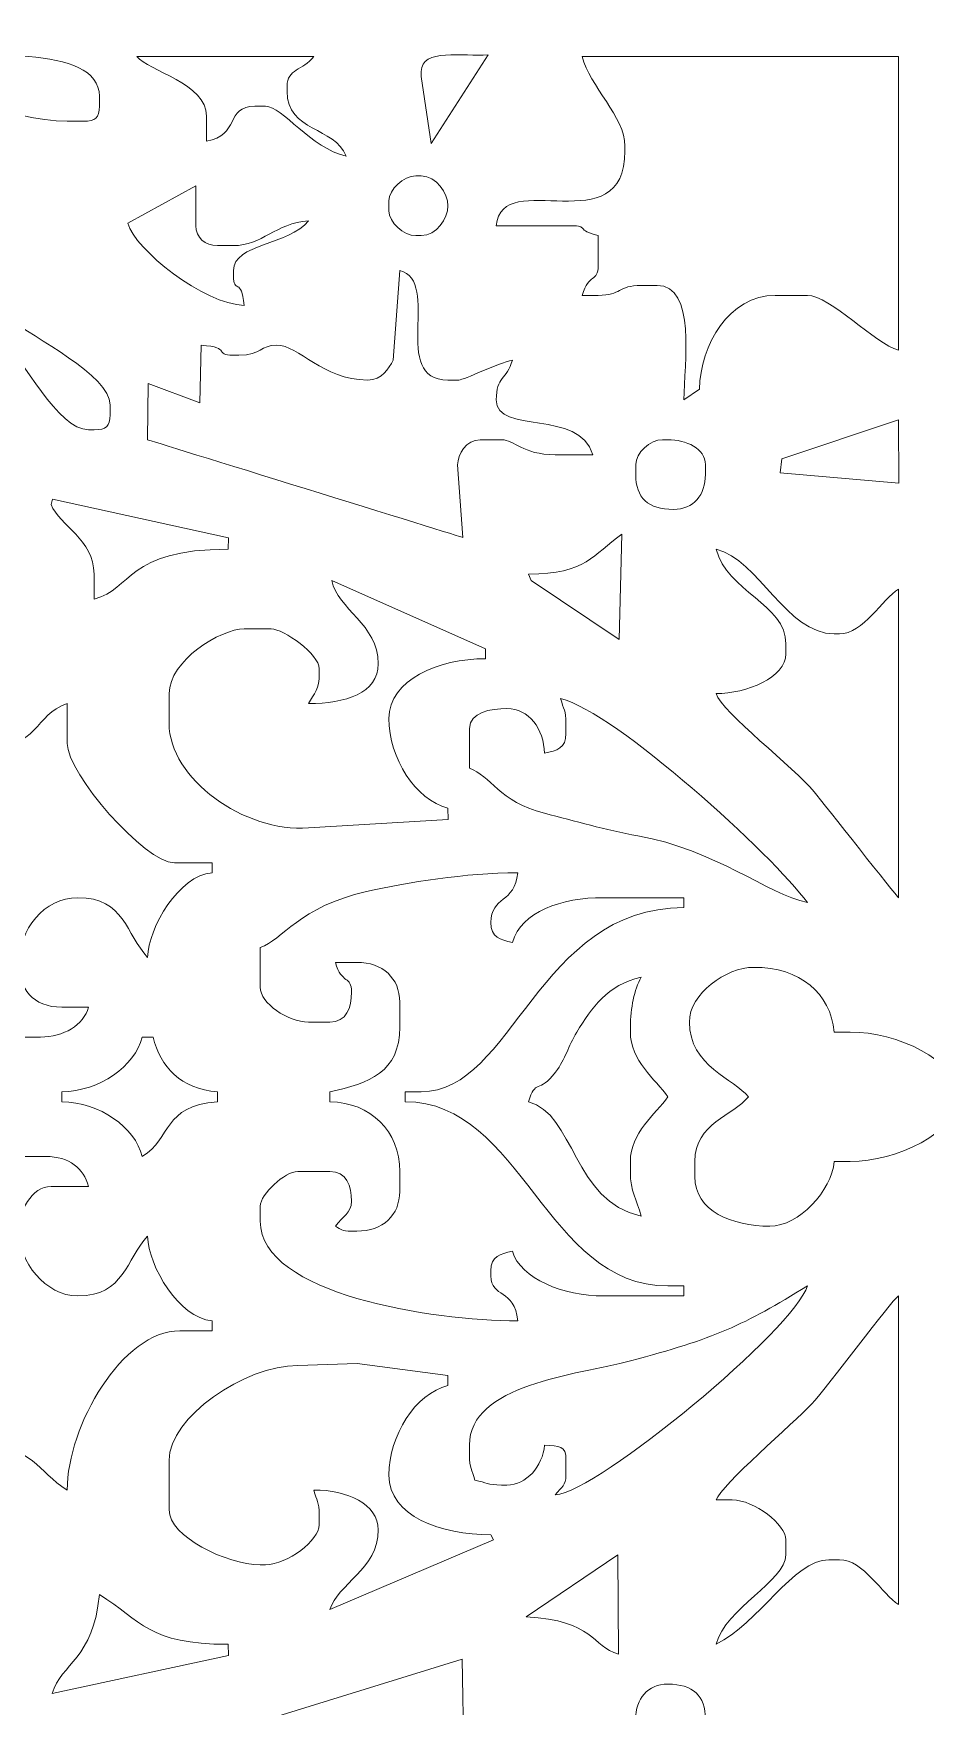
# Model space of a CAD drawing. Header units: millimetres. Extents: x -350 to -130, y -110 to 238.
# Drawn here: x -205.3 to -168.3, y 132.7 to 202.2 of the extents above; entities that cross this region are included whole.
import ezdxf

# ---------------------------------------------------------------- set-up
doc = ezdxf.new("R2010")
doc.units = ezdxf.units.MM
doc.header["$MEASUREMENT"] = 0
doc.layers.add('layer 1', color=7, linetype='Continuous')

msp = doc.modelspace()

# ---------------------------------------------------------------- linework, layer by layer
at = {"layer": 'layer 1', "color": 250, "lineweight": 9}
msp.add_open_spline([(-341.75, 237.5), (-341.75, 237.5), (-138.25, 237.5), (-138.25, 237.5), (-138.25, 237.5), (-133.7125, 237.5), (-130, 233.9225), (-130, 229.55), (-130, 229.55), (-130, 229.55), (-130, 86.45), (-130, 86.45), (-130, 86.45), (-130, 82.0775), (-133.7125, 78.5), (-138.25, 78.5), (-138.25, 78.5), (-138.25, 78.5), (-341.75, 78.5), (-341.75, 78.5), (-341.75, 78.5), (-346.2875, 78.5), (-350, 82.0775), (-350, 86.45), (-350, 86.45), (-350, 86.45), (-350, 229.55), (-350, 229.55), (-350, 229.55), (-350, 233.9225), (-346.2875, 237.5), (-341.75, 237.5)], degree=3, knots=[0, 0, 0, 0, 0.1111111, 0.1111111, 0.1111111, 0.1111111, 0.2222222, 0.2222222, 0.2222222, 0.2222222, 0.3333333, 0.3333333, 0.3333333, 0.3333333, 0.4444444, 0.4444444, 0.4444444, 0.4444445, 0.5555556, 0.5555556, 0.5555556, 0.5555556, 0.6666667, 0.6666667, 0.6666667, 0.6666667, 0.7777778, 0.7777778, 0.7777778, 0.7777778, 1, 1, 1, 1], dxfattribs=at)
at = {"layer": 'layer 1', "lineweight": 9}
for points, knots in [([(-202.565, 199.5454), (-202.565, 201.7495), (-207.7862, 201.1991), (-210.3572, 201.1991), (-210.3572, 201.1991), (-213.4741, 201.1991), (-216.5909, 201.1991), (-219.7077, 201.1991), (-219.7077, 201.1991), (-218.5966, 200.3023), (-213.5935, 200.294), (-211.4692, 200.1666), (-211.4692, 200.1666), (-208.9501, 200.0156), (-206.3567, 198.5119), (-203.9008, 198.5119), (-203.9008, 198.5119), (-203.9008, 198.5119), (-203.2329, 198.5119), (-203.2329, 198.5119), (-203.2329, 198.5119), (-202.7199, 198.5119), (-202.565, 198.6558), (-202.565, 199.1321), (-202.565, 199.1321), (-202.565, 199.1321), (-202.565, 199.5454), (-202.565, 199.5454)], [0, 0, 0, 0, 0.125, 0.125, 0.125, 0.125, 0.25, 0.25, 0.25, 0.25, 0.375, 0.375, 0.375, 0.375, 0.5, 0.5, 0.5, 0.5, 0.625, 0.625, 0.625, 0.625, 0.75, 0.75, 0.75, 0.75, 1, 1, 1, 1]), ([(-186.4315, 201.2648), (-187.4313, 201.1991), (-189.207, 201.5387), (-189.207, 200.579), (-189.207, 200.579), (-189.207, 200.579), (-189.207, 200.3722), (-189.207, 200.3722), (-189.207, 200.3722), (-189.207, 200.3722), (-188.7957, 197.5808), (-188.7957, 197.5808), (-188.7957, 197.5808), (-188.7957, 197.5808), (-186.4315, 201.2648), (-186.4315, 201.2648)], [0, 0, 0, 0, 0.2, 0.2, 0.2, 0.2, 0.4, 0.4, 0.4, 0.4, 0.6, 0.6, 0.6, 0.6, 1, 1, 1, 1]), ([(-198.1123, 197.6851), (-196.7476, 197.9016), (-197.3354, 199.1321), (-196.1086, 199.1321), (-196.1086, 199.1321), (-196.1086, 199.1321), (-195.6634, 199.1321), (-195.6634, 199.1321), (-195.6634, 199.1321), (-194.9803, 199.1321), (-193.7821, 197.3804), (-192.3239, 197.065), (-192.3239, 197.065), (-192.7997, 198.2856), (-194.7728, 198.0604), (-194.7728, 199.7522), (-194.7728, 199.7522), (-194.7728, 199.7522), (-194.7728, 199.9589), (-194.7728, 199.9589), (-194.7728, 199.9589), (-194.7728, 200.6868), (-194.1301, 200.603), (-193.6597, 201.1991), (-193.6597, 201.1991), (-193.6597, 201.1991), (-201.0066, 201.1991), (-201.0066, 201.1991), (-201.0066, 201.1991), (-200.5328, 200.5987), (-198.1123, 200.0844), (-198.1123, 198.7186), (-198.1123, 198.7186), (-198.1123, 198.7186), (-198.1123, 197.6851), (-198.1123, 197.6851)], [0, 0, 0, 0, 0.1, 0.1, 0.1, 0.1, 0.2, 0.2, 0.2, 0.2, 0.3, 0.3, 0.3, 0.3, 0.4, 0.4, 0.4, 0.4, 0.5, 0.5, 0.5, 0.5, 0.6, 0.6, 0.6, 0.6, 0.7, 0.7, 0.7, 0.7, 0.8, 0.8, 0.8, 0.8, 1, 1, 1, 1]), ([(-181.8601, 191.2773), (-180.8875, 191.2773), (-181.0516, 191.6907), (-180.079, 191.6907), (-180.079, 191.6907), (-180.079, 191.6907), (-179.4111, 191.6907), (-179.4111, 191.6907), (-179.4111, 191.6907), (-177.7761, 191.6907), (-178.298, 188.4665), (-178.298, 186.9365), (-178.298, 186.9365), (-178.298, 186.9365), (-177.6569, 187.3799), (-177.6569, 187.3799), (-177.6569, 187.3799), (-177.6301, 189.2258), (-176.4129, 191.2773), (-174.5132, 191.2773), (-174.5132, 191.2773), (-174.5132, 191.2773), (-173.1774, 191.2773), (-173.1774, 191.2773), (-173.1774, 191.2773), (-172.2348, 191.2773), (-170.3406, 189.2385), (-169.3926, 189.0036), (-169.3926, 189.0036), (-169.3926, 189.0036), (-169.3926, 201.1991), (-169.3926, 201.1991), (-169.3926, 201.1991), (-169.3926, 201.1991), (-182.528, 201.1991), (-182.528, 201.1991), (-182.528, 201.1991), (-182.2177, 199.9626), (-180.7469, 198.6747), (-180.7469, 197.4784), (-180.7469, 197.4784), (-180.7469, 197.4784), (-180.7469, 197.2717), (-180.7469, 197.2717), (-180.7469, 197.2717), (-180.7469, 193.385), (-185.8677, 196.6532), (-186.0901, 194.1712), (-186.0901, 194.1712), (-186.0901, 194.1712), (-182.9733, 194.1712), (-182.9733, 194.1712), (-182.9733, 194.1712), (-182.2496, 194.1712), (-182.8052, 193.992), (-181.8601, 193.7577), (-181.8601, 193.7577), (-181.8601, 193.7577), (-181.8601, 192.5175), (-181.8601, 192.5175), (-181.8601, 192.5175), (-181.8601, 191.7992), (-182.2548, 192.2271), (-182.528, 191.2773), (-182.528, 191.2773), (-182.528, 191.2773), (-181.8601, 191.2773), (-181.8601, 191.2773)], [0, 0, 0, 0, 0.0555556, 0.0555556, 0.0555556, 0.0555556, 0.1111111, 0.1111111, 0.1111111, 0.1111111, 0.1666667, 0.1666667, 0.1666667, 0.1666667, 0.2222222, 0.2222222, 0.2222222, 0.2222222, 0.2777778, 0.2777778, 0.2777778, 0.2777778, 0.3333333, 0.3333333, 0.3333333, 0.3333333, 0.3888889, 0.3888889, 0.3888889, 0.3888889, 0.4444444, 0.4444444, 0.4444444, 0.4444445, 0.5, 0.5, 0.5, 0.5, 0.5555556, 0.5555556, 0.5555556, 0.5555556, 0.6111111, 0.6111111, 0.6111111, 0.6111111, 0.6666667, 0.6666667, 0.6666667, 0.6666667, 0.7222222, 0.7222222, 0.7222222, 0.7222222, 0.7777778, 0.7777778, 0.7777778, 0.7777778, 0.8333333, 0.8333333, 0.8333333, 0.8333333, 0.8888889, 0.8888889, 0.8888889, 0.8888889, 1, 1, 1, 1]), ([(-202.1197, 186.7298), (-202.1197, 187.953), (-205.3183, 189.5413), (-206.2927, 190.2967), (-206.2927, 190.2967), (-208.3644, 191.9027), (-206.7863, 192.8975), (-209.3738, 194.6707), (-209.3738, 194.6707), (-211.3352, 196.0149), (-217.153, 199.07), (-220.153, 199.1321), (-220.153, 199.1321), (-219.7363, 198.604), (-216.0977, 197.0362), (-215.077, 196.4036), (-215.077, 196.4036), (-213.5612, 195.4639), (-211.9651, 194.4107), (-210.6371, 193.2911), (-210.6371, 193.2911), (-208.9151, 191.8392), (-208.1733, 191.2335), (-206.6266, 189.5733), (-206.6266, 189.5733), (-205.7469, 188.629), (-204.29, 185.6963), (-203.0103, 185.6963), (-203.0103, 185.6963), (-203.0103, 185.6963), (-202.7876, 185.6963), (-202.7876, 185.6963), (-202.7876, 185.6963), (-202.2747, 185.6963), (-202.1197, 185.8401), (-202.1197, 186.3164), (-202.1197, 186.3164), (-202.1197, 186.3164), (-202.1197, 186.7298), (-202.1197, 186.7298)], [0, 0, 0, 0, 0.0909091, 0.0909091, 0.0909091, 0.0909091, 0.1818182, 0.1818182, 0.1818182, 0.1818182, 0.2727273, 0.2727273, 0.2727273, 0.2727273, 0.3636364, 0.3636364, 0.3636364, 0.3636364, 0.4545455, 0.4545455, 0.4545455, 0.4545455, 0.5454545, 0.5454545, 0.5454545, 0.5454546, 0.6363636, 0.6363636, 0.6363636, 0.6363636, 0.7272727, 0.7272727, 0.7272727, 0.7272727, 0.8181818, 0.8181818, 0.8181818, 0.8181818, 1, 1, 1, 1]), ([(-189.207, 196.2382), (-189.207, 196.2382), (-189.4296, 196.2382), (-189.4296, 196.2382), (-189.4296, 196.2382), (-189.9488, 196.2382), (-190.5428, 195.6867), (-190.5428, 195.2047), (-190.5428, 195.2047), (-190.5428, 195.2047), (-190.5428, 194.7912), (-190.5428, 194.7912), (-190.5428, 194.7912), (-190.5428, 194.3093), (-189.9488, 193.7577), (-189.4296, 193.7577), (-189.4296, 193.7577), (-189.4296, 193.7577), (-189.207, 193.7577), (-189.207, 193.7577), (-189.207, 193.7577), (-188.5752, 193.7577), (-188.0938, 194.4712), (-188.0938, 194.998), (-188.0938, 194.998), (-188.0938, 195.5247), (-188.5752, 196.2382), (-189.207, 196.2382)], [0, 0, 0, 0, 0.125, 0.125, 0.125, 0.125, 0.25, 0.25, 0.25, 0.25, 0.375, 0.375, 0.375, 0.375, 0.5, 0.5, 0.5, 0.5, 0.625, 0.625, 0.625, 0.625, 0.75, 0.75, 0.75, 0.75, 1, 1, 1, 1]), ([(-197.6671, 193.3443), (-198.1882, 193.3443), (-198.5576, 193.6873), (-198.5576, 194.1712), (-198.5576, 194.1712), (-198.5576, 194.1712), (-198.5576, 195.8248), (-198.5576, 195.8248), (-198.5576, 195.8248), (-198.5576, 195.8248), (-201.3853, 194.2715), (-201.3853, 194.2715), (-201.3853, 194.2715), (-201.1113, 193.1938), (-198.2101, 190.8981), (-196.5539, 190.8639), (-196.5539, 190.8639), (-196.663, 192.0813), (-196.9992, 191.295), (-196.9992, 192.1041), (-196.9992, 192.1041), (-196.9992, 192.1041), (-196.9992, 192.3108), (-196.9992, 192.3108), (-196.9992, 192.3108), (-196.9992, 193.4332), (-194.6984, 193.3436), (-193.8823, 194.3779), (-193.8823, 194.3779), (-195.2542, 194.2719), (-195.8143, 193.3443), (-196.9992, 193.3443), (-196.9992, 193.3443), (-196.9992, 193.3443), (-197.6671, 193.3443), (-197.6671, 193.3443)], [0, 0, 0, 0, 0.1, 0.1, 0.1, 0.1, 0.2, 0.2, 0.2, 0.2, 0.3, 0.3, 0.3, 0.3, 0.4, 0.4, 0.4, 0.4, 0.5, 0.5, 0.5, 0.5, 0.6, 0.6, 0.6, 0.6, 0.7, 0.7, 0.7, 0.7, 0.8, 0.8, 0.8, 0.8, 1, 1, 1, 1]), ([(-200.5375, 187.6116), (-200.5375, 187.6116), (-200.5613, 185.2829), (-200.5613, 185.2829), (-200.5613, 185.2829), (-200.5613, 185.2829), (-187.474, 181.2253), (-187.474, 181.2253), (-187.474, 181.2253), (-187.474, 181.2253), (-187.6933, 184.2452), (-187.6933, 184.2452), (-187.6933, 184.2452), (-187.6946, 184.6752), (-187.3431, 185.2829), (-186.758, 185.2829), (-186.758, 185.2829), (-186.758, 185.2829), (-185.8675, 185.2829), (-185.8675, 185.2829), (-185.8675, 185.2829), (-185.3245, 185.2829), (-185.027, 184.6628), (-183.6412, 184.6628), (-183.6412, 184.6628), (-183.6412, 184.6628), (-182.0827, 184.6628), (-182.0827, 184.6628), (-182.0827, 184.6628), (-182.6318, 186.572), (-186.0901, 185.4853), (-186.0901, 186.9365), (-186.0901, 186.9365), (-186.0901, 187.9133), (-185.6603, 187.7626), (-185.4222, 188.5902), (-185.4222, 188.5902), (-186.0363, 188.4573), (-187.4279, 187.7633), (-187.6486, 187.7633), (-187.6486, 187.7633), (-187.6486, 187.7633), (-188.0938, 187.7633), (-188.0938, 187.7633), (-188.0938, 187.7633), (-190.5216, 187.7633), (-188.345, 191.8764), (-190.0975, 192.3108), (-190.0975, 192.3108), (-190.0975, 192.3108), (-190.3644, 188.5917), (-190.3644, 188.5917), (-190.3644, 188.5917), (-190.5744, 188.2377), (-190.8046, 187.7633), (-191.4333, 187.7633), (-191.4333, 187.7633), (-193.3147, 187.7633), (-194.2633, 189.2102), (-195.2181, 189.2102), (-195.2181, 189.2102), (-195.8792, 189.2102), (-195.8136, 188.7969), (-196.7765, 188.7969), (-196.7765, 188.7969), (-196.7765, 188.7969), (-196.9992, 188.7969), (-196.9992, 188.7969), (-196.9992, 188.7969), (-197.8707, 188.7969), (-197.0237, 189.1089), (-198.335, 189.2102), (-198.335, 189.2102), (-198.335, 189.2102), (-198.3896, 186.8103), (-198.3896, 186.8103), (-198.3896, 186.8103), (-198.3896, 186.8103), (-200.5375, 187.6116), (-200.5375, 187.6116)], [0, 0, 0, 0, 0.047619, 0.047619, 0.047619, 0.0476191, 0.0952381, 0.0952381, 0.0952381, 0.0952381, 0.1428571, 0.1428571, 0.1428571, 0.1428572, 0.1904762, 0.1904762, 0.1904762, 0.1904762, 0.2380952, 0.2380952, 0.2380952, 0.2380952, 0.2857143, 0.2857143, 0.2857143, 0.2857143, 0.3333333, 0.3333333, 0.3333333, 0.3333333, 0.3809524, 0.3809524, 0.3809524, 0.3809524, 0.4285714, 0.4285714, 0.4285714, 0.4285714, 0.4761905, 0.4761905, 0.4761905, 0.4761905, 0.5238095, 0.5238095, 0.5238095, 0.5238095, 0.5714286, 0.5714286, 0.5714286, 0.5714286, 0.6190476, 0.6190476, 0.6190476, 0.6190476, 0.6666667, 0.6666667, 0.6666667, 0.6666667, 0.7142857, 0.7142857, 0.7142857, 0.7142857, 0.7619048, 0.7619048, 0.7619048, 0.7619048, 0.8095238, 0.8095238, 0.8095238, 0.8095238, 0.8571429, 0.8571429, 0.8571429, 0.8571429, 0.9047619, 0.9047619, 0.9047619, 0.9047619, 1, 1, 1, 1]), ([(-169.3865, 183.4823), (-169.3865, 183.4823), (-169.3926, 186.1097), (-169.3926, 186.1097), (-169.3926, 186.1097), (-169.3926, 186.1097), (-174.2301, 184.4937), (-174.2301, 184.4937), (-174.2301, 184.4937), (-174.2301, 184.4937), (-174.3037, 183.9139), (-174.3037, 183.9139), (-174.3037, 183.9139), (-174.3037, 183.9139), (-169.3865, 183.4823), (-169.3865, 183.4823)], [0, 0, 0, 0, 0.2, 0.2, 0.2, 0.2, 0.4, 0.4, 0.4, 0.4, 0.6, 0.6, 0.6, 0.6, 1, 1, 1, 1]), ([(-177.4074, 184.2494), (-177.4074, 184.9176), (-178.2156, 185.2829), (-178.9659, 185.2829), (-178.9659, 185.2829), (-178.9659, 185.2829), (-179.1885, 185.2829), (-179.1885, 185.2829), (-179.1885, 185.2829), (-179.7077, 185.2829), (-180.3017, 184.7314), (-180.3017, 184.2494), (-180.3017, 184.2494), (-180.3017, 184.2494), (-180.3017, 183.836), (-180.3017, 183.836), (-180.3017, 183.836), (-180.3017, 182.871), (-179.7826, 182.3891), (-178.7432, 182.3891), (-178.7432, 182.3891), (-177.8921, 182.3891), (-177.4074, 183.001), (-177.4074, 183.836), (-177.4074, 183.836), (-177.4074, 183.836), (-177.4074, 184.2494), (-177.4074, 184.2494)], [0, 0, 0, 0, 0.125, 0.125, 0.125, 0.125, 0.25, 0.25, 0.25, 0.25, 0.375, 0.375, 0.375, 0.375, 0.5, 0.5, 0.5, 0.5, 0.625, 0.625, 0.625, 0.625, 0.75, 0.75, 0.75, 0.75, 1, 1, 1, 1]), ([(-204.514, 182.8112), (-204.514, 182.8112), (-204.5687, 182.5957), (-204.5687, 182.5957), (-204.5687, 182.5957), (-204.2165, 181.6924), (-202.7876, 181.1671), (-202.7876, 179.7019), (-202.7876, 179.7019), (-202.7876, 179.7019), (-202.7876, 178.6684), (-202.7876, 178.6684), (-202.7876, 178.6684), (-201.1741, 179.0684), (-201.4806, 180.7354), (-197.2218, 180.7354), (-197.2218, 180.7354), (-197.2218, 180.7354), (-197.206, 181.2107), (-197.206, 181.2107), (-197.206, 181.2107), (-197.206, 181.2107), (-204.514, 182.8112), (-204.514, 182.8112)], [0, 0, 0, 0, 0.1428571, 0.1428571, 0.1428571, 0.1428572, 0.2857143, 0.2857143, 0.2857143, 0.2857143, 0.4285714, 0.4285714, 0.4285714, 0.4285714, 0.5714286, 0.5714286, 0.5714286, 0.5714286, 0.7142857, 0.7142857, 0.7142857, 0.7142857, 1, 1, 1, 1]), ([(-180.991, 176.9872), (-180.991, 176.9872), (-180.8756, 181.3589), (-180.8756, 181.3589), (-180.8756, 181.3589), (-182.0929, 180.5187), (-182.3385, 179.7019), (-184.7543, 179.7019), (-184.7543, 179.7019), (-184.7543, 179.7019), (-184.6386, 179.437), (-184.6386, 179.437), (-184.6386, 179.437), (-184.6386, 179.437), (-180.991, 176.9872), (-180.991, 176.9872)], [0, 0, 0, 0, 0.2, 0.2, 0.2, 0.2, 0.4, 0.4, 0.4, 0.4, 0.6, 0.6, 0.6, 0.6, 1, 1, 1, 1]), ([(-172.0642, 177.2214), (-174.0445, 177.2214), (-175.2002, 180.2986), (-176.9622, 180.7354), (-176.9622, 180.7354), (-176.5224, 178.9829), (-174.0679, 178.4567), (-174.0679, 176.8081), (-174.0679, 176.8081), (-174.0679, 176.8081), (-174.0679, 176.3946), (-174.0679, 176.3946), (-174.0679, 176.3946), (-174.0679, 175.4052), (-175.6953, 174.741), (-176.9622, 174.741), (-176.9622, 174.741), (-176.7419, 173.975), (-173.6931, 171.6456), (-172.8937, 170.6636), (-172.8937, 170.6636), (-172.4698, 170.1427), (-169.4832, 166.3278), (-169.3926, 166.2661), (-169.3926, 166.2661), (-169.3926, 166.2661), (-169.3926, 179.0818), (-169.3926, 179.0818), (-169.3926, 179.0818), (-170.0563, 178.6692), (-170.8539, 177.2214), (-171.8416, 177.2214), (-171.8416, 177.2214), (-171.8416, 177.2214), (-172.0642, 177.2214), (-172.0642, 177.2214)], [0, 0, 0, 0, 0.1, 0.1, 0.1, 0.1, 0.2, 0.2, 0.2, 0.2, 0.3, 0.3, 0.3, 0.3, 0.4, 0.4, 0.4, 0.4, 0.5, 0.5, 0.5, 0.5, 0.6, 0.6, 0.6, 0.6, 0.7, 0.7, 0.7, 0.7, 0.8, 0.8, 0.8, 0.8, 1, 1, 1, 1]), ([(-193.437, 175.7745), (-193.437, 176.3707), (-194.9002, 177.4281), (-195.4407, 177.4281), (-195.4407, 177.4281), (-195.4407, 177.4281), (-196.5539, 177.4281), (-196.5539, 177.4281), (-196.5539, 177.4281), (-197.5429, 177.4281), (-199.6708, 176.1043), (-199.6708, 174.741), (-199.6708, 174.741), (-199.6708, 174.741), (-199.6708, 173.5008), (-199.6708, 173.5008), (-199.6708, 173.5008), (-199.6708, 171.2149), (-196.5467, 168.9605), (-193.8823, 169.16), (-193.8823, 169.16), (-193.8823, 169.16), (-188.0887, 169.5145), (-188.0887, 169.5145), (-188.0887, 169.5145), (-188.0887, 169.5145), (-188.0938, 169.9868), (-188.0938, 169.9868), (-188.0938, 169.9868), (-189.4532, 170.3238), (-190.5428, 172.0676), (-190.5428, 173.7075), (-190.5428, 173.7075), (-190.5428, 175.3238), (-188.4931, 176.1879), (-186.5354, 176.1879), (-186.5354, 176.1879), (-186.5354, 176.1879), (-186.5354, 176.6013), (-186.5354, 176.6013), (-186.5354, 176.6013), (-186.5354, 176.6013), (-192.9133, 179.4415), (-192.9133, 179.4415), (-192.9133, 179.4415), (-192.6893, 178.2367), (-190.9881, 177.6227), (-190.9881, 175.9812), (-190.9881, 175.9812), (-190.9881, 174.7486), (-192.3589, 174.3276), (-193.8823, 174.3276), (-193.8823, 174.3276), (-193.6509, 174.7337), (-193.437, 174.9372), (-193.437, 175.5678), (-193.437, 175.5678), (-193.437, 175.5678), (-193.437, 175.7745), (-193.437, 175.7745)], [0, 0, 0, 0, 0.0625, 0.0625, 0.0625, 0.0625, 0.125, 0.125, 0.125, 0.125, 0.1875, 0.1875, 0.1875, 0.1875, 0.25, 0.25, 0.25, 0.25, 0.3125, 0.3125, 0.3125, 0.3125, 0.375, 0.375, 0.375, 0.375, 0.4375, 0.4375, 0.4375, 0.4375, 0.5, 0.5, 0.5, 0.5, 0.5625, 0.5625, 0.5625, 0.5625, 0.625, 0.625, 0.625, 0.625, 0.6875, 0.6875, 0.6875, 0.6875, 0.75, 0.75, 0.75, 0.75, 0.8125, 0.8125, 0.8125, 0.8125, 0.875, 0.875, 0.875, 0.875, 1, 1, 1, 1]), ([(-184.0864, 172.2606), (-184.1109, 173.2803), (-184.7406, 174.1209), (-185.6449, 174.1209), (-185.6449, 174.1209), (-186.3266, 174.1209), (-187.2033, 173.959), (-187.2033, 173.2941), (-187.2033, 173.2941), (-187.2033, 173.2941), (-187.2033, 171.6404), (-187.2033, 171.6404), (-187.2033, 171.6404), (-186.3252, 171.3454), (-185.9773, 170.247), (-184.0935, 169.7736), (-184.0935, 169.7736), (-182.812, 169.4516), (-181.5656, 169.0721), (-180.2091, 168.8325), (-180.2091, 168.8325), (-177.0043, 168.2664), (-174.8336, 166.4177), (-173.1774, 166.0594), (-173.1774, 166.0594), (-174.5876, 168.0147), (-181.1083, 173.9615), (-183.4185, 174.5343), (-183.4185, 174.5343), (-183.3022, 174.0707), (-183.1959, 174.059), (-183.1959, 173.5008), (-183.1959, 173.5008), (-183.1959, 173.5008), (-183.1959, 173.0874), (-183.1959, 173.0874), (-183.1959, 173.0874), (-183.1959, 172.4593), (-183.5821, 172.3856), (-184.0864, 172.2606)], [0, 0, 0, 0, 0.0909091, 0.0909091, 0.0909091, 0.0909091, 0.1818182, 0.1818182, 0.1818182, 0.1818182, 0.2727273, 0.2727273, 0.2727273, 0.2727273, 0.3636364, 0.3636364, 0.3636364, 0.3636364, 0.4545455, 0.4545455, 0.4545455, 0.4545455, 0.5454545, 0.5454545, 0.5454545, 0.5454546, 0.6363636, 0.6363636, 0.6363636, 0.6363636, 0.7272727, 0.7272727, 0.7272727, 0.7272727, 0.8181818, 0.8181818, 0.8181818, 0.8181818, 1, 1, 1, 1]), ([(-207.9082, 168.3332), (-208.5241, 168.3332), (-208.4436, 168.4927), (-208.5761, 168.9533), (-208.5761, 168.9533), (-208.5761, 168.9533), (-207.4649, 169.1674), (-207.4649, 169.1674), (-207.4649, 169.1674), (-207.4649, 169.1674), (-207.4629, 169.7801), (-207.4629, 169.7801), (-207.4629, 169.7801), (-207.4629, 170.4155), (-208.1151, 170.6069), (-208.7987, 170.6069), (-208.7987, 170.6069), (-208.7987, 170.6069), (-209.0214, 170.6069), (-209.0214, 170.6069), (-209.0214, 170.6069), (-210.2317, 170.6069), (-211.2477, 169.6532), (-211.2477, 168.5399), (-211.2477, 168.5399), (-211.2477, 168.5399), (-211.2477, 166.6796), (-211.2477, 166.6796), (-211.2477, 166.6796), (-211.2477, 164.2466), (-208.6043, 160.4784), (-206.1271, 160.4784), (-206.1271, 160.4784), (-206.1271, 160.4784), (-205.014, 160.4784), (-205.014, 160.4784), (-205.014, 160.4784), (-204.0389, 160.4784), (-203.2238, 160.9762), (-203.0103, 161.7187), (-203.0103, 161.7187), (-203.0103, 161.7187), (-204.1234, 161.7187), (-204.1234, 161.7187), (-204.1234, 161.7187), (-205.3296, 161.7187), (-205.9045, 162.4814), (-205.9045, 163.579), (-205.9045, 163.579), (-205.9045, 164.916), (-204.8655, 166.2661), (-203.4555, 166.2661), (-203.4555, 166.2661), (-201.5241, 166.2661), (-201.4531, 164.7383), (-200.5613, 163.7857), (-200.5613, 163.7857), (-200.531, 165.0467), (-199.2475, 167.1947), (-197.8897, 167.2997), (-197.8897, 167.2997), (-197.8897, 167.2997), (-197.8897, 167.7131), (-197.8897, 167.7131), (-197.8897, 167.7131), (-197.8897, 167.7131), (-199.4481, 167.7131), (-199.4481, 167.7131), (-199.4481, 167.7131), (-200.6889, 167.7131), (-203.9008, 171.4257), (-203.9008, 172.674), (-203.9008, 172.674), (-203.9008, 172.674), (-203.9008, 174.3276), (-203.9008, 174.3276), (-203.9008, 174.3276), (-205.2893, 173.861), (-205.0052, 172.4672), (-207.4629, 172.4672), (-207.4629, 172.4672), (-207.004, 171.8857), (-205.6818, 171.504), (-205.6818, 170.6069), (-205.6818, 170.6069), (-205.6818, 170.6069), (-205.6818, 170.1935), (-205.6818, 170.1935), (-205.6818, 170.1935), (-205.6818, 169.1938), (-206.3141, 168.3332), (-207.4629, 168.3332), (-207.4629, 168.3332), (-207.4629, 168.3332), (-207.9082, 168.3332), (-207.9082, 168.3332)], [0, 0, 0, 0, 0.04, 0.04, 0.04, 0.04, 0.08, 0.08, 0.08, 0.08, 0.12, 0.12, 0.12, 0.12, 0.16, 0.16, 0.16, 0.16, 0.2, 0.2, 0.2, 0.2, 0.24, 0.24, 0.24, 0.24, 0.28, 0.28, 0.28, 0.28, 0.32, 0.32, 0.32, 0.32, 0.36, 0.36, 0.36, 0.36, 0.4, 0.4, 0.4, 0.4, 0.44, 0.44, 0.44, 0.44, 0.48, 0.48, 0.48, 0.48, 0.52, 0.52, 0.52, 0.52, 0.56, 0.56, 0.56, 0.56, 0.6, 0.6, 0.6, 0.6, 0.64, 0.64, 0.64, 0.64, 0.68, 0.68, 0.68, 0.68, 0.72, 0.72, 0.72, 0.72, 0.76, 0.76, 0.76, 0.76, 0.8, 0.8, 0.8, 0.8, 0.84, 0.84, 0.84, 0.84, 0.88, 0.88, 0.88, 0.88, 0.92, 0.92, 0.92, 0.92, 1, 1, 1, 1]), ([(-192.1012, 152.417), (-192.531, 152.417), (-192.4976, 152.482), (-192.7691, 152.6237), (-192.7691, 152.6237), (-192.462, 153.0496), (-192.1012, 153.1603), (-192.1012, 153.6572), (-192.1012, 153.6572), (-192.1012, 154.2919), (-192.3074, 154.8974), (-192.9918, 154.8974), (-192.9918, 154.8974), (-192.9918, 154.8974), (-194.3276, 154.8974), (-194.3276, 154.8974), (-194.3276, 154.8974), (-194.8663, 154.8974), (-195.886, 153.9507), (-195.886, 153.4505), (-195.886, 153.4505), (-195.886, 153.4505), (-195.886, 152.8304), (-195.886, 152.8304), (-195.886, 152.8304), (-195.886, 149.7962), (-188.7478, 148.6963), (-185.1996, 148.6963), (-185.1996, 148.6963), (-185.3198, 150.0382), (-186.3128, 149.6379), (-186.3128, 150.5567), (-186.3128, 150.5567), (-186.3128, 150.5567), (-186.3128, 150.7634), (-186.3128, 150.7634), (-186.3128, 150.7634), (-186.3128, 151.3914), (-185.9266, 151.4652), (-185.4222, 151.5902), (-185.4222, 151.5902), (-185.0887, 150.4306), (-183.2916, 149.7299), (-181.6375, 149.7299), (-181.6375, 149.7299), (-181.6375, 149.7299), (-178.298, 149.7299), (-178.298, 149.7299), (-178.298, 149.7299), (-178.298, 149.7299), (-178.298, 150.1432), (-178.298, 150.1432), (-178.298, 150.1432), (-178.298, 150.1432), (-178.9659, 150.1432), (-178.9659, 150.1432), (-178.9659, 150.1432), (-184.0431, 150.1432), (-185.0166, 157.7913), (-189.8749, 157.7913), (-189.8749, 157.7913), (-189.8749, 157.7913), (-189.8749, 158.2047), (-189.8749, 158.2047), (-189.8749, 158.2047), (-189.8749, 158.2047), (-189.207, 158.2047), (-189.207, 158.2047), (-189.207, 158.2047), (-185.3982, 158.2047), (-184.3672, 165.8528), (-178.298, 165.8528), (-178.298, 165.8528), (-178.298, 165.8528), (-178.298, 166.2661), (-178.298, 166.2661), (-178.298, 166.2661), (-178.298, 166.2661), (-181.6375, 166.2661), (-181.6375, 166.2661), (-181.6375, 166.2661), (-183.3923, 166.2661), (-185.0518, 165.694), (-185.4222, 164.4058), (-185.4222, 164.4058), (-185.9266, 164.5308), (-186.3128, 164.6046), (-186.3128, 165.2326), (-186.3128, 165.2326), (-186.3128, 166.3387), (-185.3139, 166.024), (-185.1996, 167.2997), (-185.1996, 167.2997), (-187.3552, 167.2997), (-189.7887, 166.8968), (-191.4825, 166.5184), (-191.4825, 166.5184), (-194.2727, 165.8952), (-194.9598, 164.5104), (-195.886, 164.1991), (-195.886, 164.1991), (-195.886, 164.1991), (-195.886, 162.5455), (-195.886, 162.5455), (-195.886, 162.5455), (-195.886, 161.8872), (-194.7516, 161.0986), (-193.8823, 161.0986), (-193.8823, 161.0986), (-193.8823, 161.0986), (-192.9918, 161.0986), (-192.9918, 161.0986), (-192.9918, 161.0986), (-192.3074, 161.0986), (-192.1012, 161.7041), (-192.1012, 162.3388), (-192.1012, 162.3388), (-192.1012, 163.0571), (-192.496, 162.6293), (-192.7691, 163.579), (-192.7691, 163.579), (-192.7691, 163.579), (-191.8786, 163.579), (-191.8786, 163.579), (-191.8786, 163.579), (-190.8017, 163.579), (-190.0975, 162.9252), (-190.0975, 161.9254), (-190.0975, 161.9254), (-190.0975, 161.9254), (-190.0975, 160.8919), (-190.0975, 160.8919), (-190.0975, 160.8919), (-190.0975, 159.0139), (-191.3664, 158.5563), (-192.9918, 158.2047), (-192.9918, 158.2047), (-192.9918, 158.2047), (-192.9918, 157.7913), (-192.9918, 157.7913), (-192.9918, 157.7913), (-191.3045, 157.7564), (-190.0975, 156.5727), (-190.0975, 154.8974), (-190.0975, 154.8974), (-190.0975, 154.8974), (-190.0975, 154.0706), (-190.0975, 154.0706), (-190.0975, 154.0706), (-190.0975, 153.0708), (-190.8017, 152.417), (-191.8786, 152.417), (-191.8786, 152.417), (-191.8786, 152.417), (-192.1012, 152.417), (-192.1012, 152.417)], [0, 0, 0, 0, 0.025, 0.025, 0.025, 0.025, 0.05, 0.05, 0.05, 0.05, 0.075, 0.075, 0.075, 0.075, 0.1, 0.1, 0.1, 0.1, 0.125, 0.125, 0.125, 0.125, 0.15, 0.15, 0.15, 0.15, 0.175, 0.175, 0.175, 0.175, 0.2, 0.2, 0.2, 0.2, 0.225, 0.225, 0.225, 0.225, 0.25, 0.25, 0.25, 0.25, 0.275, 0.275, 0.275, 0.275, 0.3, 0.3, 0.3, 0.3, 0.325, 0.325, 0.325, 0.325, 0.35, 0.35, 0.35, 0.35, 0.375, 0.375, 0.375, 0.375, 0.4, 0.4, 0.4, 0.4, 0.425, 0.425, 0.425, 0.425, 0.45, 0.45, 0.45, 0.45, 0.475, 0.475, 0.475, 0.475, 0.5, 0.5, 0.5, 0.5, 0.525, 0.525, 0.525, 0.525, 0.55, 0.55, 0.55, 0.55, 0.575, 0.575, 0.575, 0.575, 0.6, 0.6, 0.6, 0.6, 0.625, 0.625, 0.625, 0.625, 0.65, 0.65, 0.65, 0.65, 0.675, 0.675, 0.675, 0.675, 0.7, 0.7, 0.7, 0.7, 0.725, 0.725, 0.725, 0.725, 0.75, 0.75, 0.75, 0.75, 0.775, 0.775, 0.775, 0.775, 0.8, 0.8, 0.8, 0.8, 0.825, 0.825, 0.825, 0.825, 0.85, 0.85, 0.85, 0.85, 0.875, 0.875, 0.875, 0.875, 0.9, 0.9, 0.9, 0.9, 0.925, 0.925, 0.925, 0.925, 0.95, 0.95, 0.95, 0.95, 1, 1, 1, 1]), ([(-172.0642, 160.6851), (-172.2102, 162.313), (-173.4793, 163.3723), (-175.4037, 163.3723), (-175.4037, 163.3723), (-176.552, 163.3723), (-178.0753, 162.2775), (-178.0753, 161.0986), (-178.0753, 161.0986), (-178.0753, 159.283), (-176.1926, 158.7155), (-175.6264, 157.998), (-175.6264, 157.998), (-176.2439, 157.2155), (-177.8527, 156.9051), (-177.8527, 155.3109), (-177.8527, 155.3109), (-177.8527, 155.3109), (-177.8527, 154.6908), (-177.8527, 154.6908), (-177.8527, 154.6908), (-177.8527, 153.2478), (-176.2978, 152.6237), (-174.7358, 152.6237), (-174.7358, 152.6237), (-173.5224, 152.6237), (-172.1734, 154.0931), (-172.0642, 155.3109), (-172.0642, 155.3109), (-172.0642, 155.3109), (-171.3963, 155.3109), (-171.3963, 155.3109), (-171.3963, 155.3109), (-169.489, 155.3109), (-166.9437, 156.4934), (-166.9437, 157.998), (-166.9437, 157.998), (-166.9437, 159.55), (-169.4671, 160.6851), (-171.3963, 160.6851), (-171.3963, 160.6851), (-171.3963, 160.6851), (-172.0642, 160.6851), (-172.0642, 160.6851)], [0, 0, 0, 0, 0.0833333, 0.0833333, 0.0833333, 0.0833333, 0.1666667, 0.1666667, 0.1666667, 0.1666667, 0.25, 0.25, 0.25, 0.25, 0.3333333, 0.3333333, 0.3333333, 0.3333333, 0.4166667, 0.4166667, 0.4166667, 0.4166667, 0.5, 0.5, 0.5, 0.5, 0.5833333, 0.5833333, 0.5833333, 0.5833333, 0.6666667, 0.6666667, 0.6666667, 0.6666667, 0.75, 0.75, 0.75, 0.75, 0.8333333, 0.8333333, 0.8333333, 0.8333333, 1, 1, 1, 1]), ([(-180.079, 153.0371), (-180.2647, 153.777), (-180.5243, 154.0083), (-180.5243, 154.8974), (-180.5243, 154.8974), (-180.5243, 154.8974), (-180.5243, 155.3109), (-180.5243, 155.3109), (-180.5243, 155.3109), (-180.5243, 156.4953), (-179.4889, 157.2729), (-178.9659, 157.998), (-178.9659, 157.998), (-179.4889, 158.7231), (-180.5243, 159.5007), (-180.5243, 160.6851), (-180.5243, 160.6851), (-180.5243, 160.6851), (-180.5243, 160.8919), (-180.5243, 160.8919), (-180.5243, 160.8919), (-180.5243, 161.6992), (-180.3536, 162.4276), (-180.079, 162.9589), (-180.079, 162.9589), (-181.4874, 162.6542), (-182.124, 161.6942), (-182.7494, 160.684), (-182.7494, 160.684), (-183.123, 160.0804), (-183.1982, 159.5866), (-183.6288, 159.02), (-183.6288, 159.02), (-184.3184, 158.1125), (-184.4773, 158.7544), (-184.7543, 157.7913), (-184.7543, 157.7913), (-182.8512, 157.3195), (-182.9015, 153.6476), (-180.079, 153.0371)], [0, 0, 0, 0, 0.0909091, 0.0909091, 0.0909091, 0.0909091, 0.1818182, 0.1818182, 0.1818182, 0.1818182, 0.2727273, 0.2727273, 0.2727273, 0.2727273, 0.3636364, 0.3636364, 0.3636364, 0.3636364, 0.4545455, 0.4545455, 0.4545455, 0.4545455, 0.5454545, 0.5454545, 0.5454545, 0.5454546, 0.6363636, 0.6363636, 0.6363636, 0.6363636, 0.7272727, 0.7272727, 0.7272727, 0.7272727, 0.8181818, 0.8181818, 0.8181818, 0.8181818, 1, 1, 1, 1]), ([(-200.7839, 155.5176), (-201.0911, 156.7415), (-202.5453, 157.7586), (-204.1234, 157.7913), (-204.1234, 157.7913), (-204.1234, 157.7913), (-204.1234, 158.2047), (-204.1234, 158.2047), (-204.1234, 158.2047), (-202.5453, 158.2374), (-201.0911, 159.2545), (-200.7839, 160.4784), (-200.7839, 160.4784), (-200.7839, 160.4784), (-200.3387, 160.4784), (-200.3387, 160.4784), (-200.3387, 160.4784), (-200.0269, 159.2359), (-199.1849, 158.322), (-197.6671, 158.2047), (-197.6671, 158.2047), (-197.6671, 158.2047), (-197.6671, 157.7913), (-197.6671, 157.7913), (-197.6671, 157.7913), (-199.9378, 157.6159), (-199.5606, 156.2782), (-200.7839, 155.5176)], [0, 0, 0, 0, 0.25, 0.25, 0.25, 0.25, 0.375, 0.375, 0.375, 0.375, 0.5, 0.5, 0.5, 0.5, 0.625, 0.625, 0.625, 0.625, 0.75, 0.75, 0.75, 0.75, 0.875, 0.875, 0.875, 0.875, 1, 1, 1, 1]), ([(-207.4629, 143.5288), (-205.2787, 143.4836), (-205.1689, 142.4568), (-203.9008, 141.6684), (-203.9008, 141.6684), (-203.9008, 144.3372), (-201.6047, 148.2829), (-199.2255, 148.2829), (-199.2255, 148.2829), (-199.2255, 148.2829), (-197.8897, 148.2829), (-197.8897, 148.2829), (-197.8897, 148.2829), (-197.8897, 148.2829), (-197.8897, 148.6963), (-197.8897, 148.6963), (-197.8897, 148.6963), (-199.2475, 148.8013), (-200.531, 150.9493), (-200.5613, 152.2103), (-200.5613, 152.2103), (-201.4531, 151.2577), (-201.5241, 149.7299), (-203.4555, 149.7299), (-203.4555, 149.7299), (-204.8163, 149.7299), (-205.9045, 151.1656), (-205.9045, 152.417), (-205.9045, 152.417), (-205.9045, 153.2197), (-205.3922, 154.2773), (-204.5687, 154.2773), (-204.5687, 154.2773), (-204.5687, 154.2773), (-203.0103, 154.2773), (-203.0103, 154.2773), (-203.0103, 154.2773), (-203.2253, 155.0252), (-203.7871, 155.5176), (-204.7913, 155.5176), (-204.7913, 155.5176), (-204.7913, 155.5176), (-206.1271, 155.5176), (-206.1271, 155.5176), (-206.1271, 155.5176), (-208.5615, 155.5176), (-211.2477, 151.7378), (-211.2477, 149.3164), (-211.2477, 149.3164), (-211.2477, 149.3164), (-211.2477, 147.8695), (-211.2477, 147.8695), (-211.2477, 147.8695), (-211.2477, 146.4923), (-210.4813, 145.3891), (-209.0214, 145.3891), (-209.0214, 145.3891), (-209.0214, 145.3891), (-208.7987, 145.3891), (-208.7987, 145.3891), (-208.7987, 145.3891), (-208.1151, 145.3891), (-207.4629, 145.5805), (-207.4629, 146.2159), (-207.4629, 146.2159), (-207.4629, 146.2159), (-207.4629, 146.4226), (-207.4629, 146.4226), (-207.4629, 146.4226), (-207.4629, 147.11), (-207.8626, 147.0279), (-208.5761, 147.0427), (-208.5761, 147.0427), (-208.4436, 147.5033), (-208.5241, 147.6628), (-207.9082, 147.6628), (-207.9082, 147.6628), (-207.9082, 147.6628), (-207.4629, 147.6628), (-207.4629, 147.6628), (-207.4629, 147.6628), (-206.3141, 147.6628), (-205.6818, 146.8022), (-205.6818, 145.8025), (-205.6818, 145.8025), (-205.6818, 144.2746), (-206.8381, 144.3206), (-207.4629, 143.5288)], [0, 0, 0, 0, 0.0434783, 0.0434783, 0.0434783, 0.0434783, 0.0869565, 0.0869565, 0.0869565, 0.0869565, 0.1304348, 0.1304348, 0.1304348, 0.1304348, 0.173913, 0.173913, 0.173913, 0.1739131, 0.2173913, 0.2173913, 0.2173913, 0.2173913, 0.2608696, 0.2608696, 0.2608696, 0.2608696, 0.3043478, 0.3043478, 0.3043478, 0.3043478, 0.3478261, 0.3478261, 0.3478261, 0.3478261, 0.3913043, 0.3913043, 0.3913043, 0.3913044, 0.4347826, 0.4347826, 0.4347826, 0.4347826, 0.4782609, 0.4782609, 0.4782609, 0.4782609, 0.5217391, 0.5217391, 0.5217391, 0.5217391, 0.5652174, 0.5652174, 0.5652174, 0.5652174, 0.6086957, 0.6086957, 0.6086957, 0.6086957, 0.6521739, 0.6521739, 0.6521739, 0.6521739, 0.6956522, 0.6956522, 0.6956522, 0.6956522, 0.7391304, 0.7391304, 0.7391304, 0.7391304, 0.7826087, 0.7826087, 0.7826087, 0.7826087, 0.826087, 0.826087, 0.826087, 0.826087, 0.8695652, 0.8695652, 0.8695652, 0.8695652, 0.9130435, 0.9130435, 0.9130435, 0.9130435, 1, 1, 1, 1]), ([(-180.5161, 147.035), (-182.7964, 146.4401), (-187.2033, 146.0575), (-187.2033, 143.5288), (-187.2033, 143.5288), (-187.2033, 143.5288), (-187.2033, 143.1153), (-187.2033, 143.1153), (-187.2033, 143.1153), (-187.2033, 142.5571), (-187.097, 142.5454), (-186.9807, 142.0818), (-186.9807, 142.0818), (-186.4814, 141.9738), (-186.4688, 141.8751), (-185.8675, 141.8751), (-185.8675, 141.8751), (-185.8675, 141.8751), (-185.6449, 141.8751), (-185.6449, 141.8751), (-185.6449, 141.8751), (-184.8322, 141.8751), (-184.1648, 142.6548), (-184.0864, 143.5288), (-184.0864, 143.5288), (-183.4579, 143.4802), (-183.1959, 143.5336), (-183.1959, 142.9086), (-183.1959, 142.9086), (-183.1959, 142.9086), (-183.1959, 142.2885), (-183.1959, 142.2885), (-183.1959, 142.2885), (-183.1959, 141.825), (-183.3721, 141.8348), (-183.6412, 141.4617), (-183.6412, 141.4617), (-181.8504, 141.6), (-173.6856, 148.3762), (-173.1774, 150.1432), (-173.1774, 150.1432), (-175.7755, 148.528), (-177.0852, 147.9302), (-180.5161, 147.035)], [0, 0, 0, 0, 0.0833333, 0.0833333, 0.0833333, 0.0833333, 0.1666667, 0.1666667, 0.1666667, 0.1666667, 0.25, 0.25, 0.25, 0.25, 0.3333333, 0.3333333, 0.3333333, 0.3333333, 0.4166667, 0.4166667, 0.4166667, 0.4166667, 0.5, 0.5, 0.5, 0.5, 0.5833333, 0.5833333, 0.5833333, 0.5833333, 0.6666667, 0.6666667, 0.6666667, 0.6666667, 0.75, 0.75, 0.75, 0.75, 0.8333333, 0.8333333, 0.8333333, 0.8333333, 1, 1, 1, 1]), ([(-176.9622, 135.2606), (-175.218, 136.1115), (-173.747, 138.7746), (-172.2869, 138.7746), (-172.2869, 138.7746), (-172.2869, 138.7746), (-171.8416, 138.7746), (-171.8416, 138.7746), (-171.8416, 138.7746), (-170.8539, 138.7746), (-170.0563, 137.3268), (-169.3926, 136.9142), (-169.3926, 136.9142), (-169.3926, 136.9142), (-169.3926, 149.7299), (-169.3926, 149.7299), (-169.3926, 149.7299), (-169.708, 149.5153), (-172.3084, 145.9889), (-173.009, 145.2328), (-173.009, 145.2328), (-173.7231, 144.4622), (-176.7914, 141.8487), (-176.9622, 141.255), (-176.9622, 141.255), (-176.9622, 141.255), (-176.2943, 141.255), (-176.2943, 141.255), (-176.2943, 141.255), (-175.3783, 141.255), (-174.0679, 140.2438), (-174.0679, 139.6014), (-174.0679, 139.6014), (-174.0679, 139.6014), (-174.0679, 138.9813), (-174.0679, 138.9813), (-174.0679, 138.9813), (-174.0679, 137.8802), (-176.5857, 136.761), (-176.9622, 135.2606)], [0, 0, 0, 0, 0.0909091, 0.0909091, 0.0909091, 0.0909091, 0.1818182, 0.1818182, 0.1818182, 0.1818182, 0.2727273, 0.2727273, 0.2727273, 0.2727273, 0.3636364, 0.3636364, 0.3636364, 0.3636364, 0.4545455, 0.4545455, 0.4545455, 0.4545455, 0.5454545, 0.5454545, 0.5454545, 0.5454546, 0.6363636, 0.6363636, 0.6363636, 0.6363636, 0.7272727, 0.7272727, 0.7272727, 0.7272727, 0.8181818, 0.8181818, 0.8181818, 0.8181818, 1, 1, 1, 1]), ([(-193.437, 140.6349), (-193.437, 141.1932), (-193.5433, 141.2048), (-193.6597, 141.6684), (-193.6597, 141.6684), (-192.2869, 141.6684), (-190.9881, 141.0913), (-190.9881, 140.0148), (-190.9881, 140.0148), (-190.9881, 138.3733), (-192.6893, 137.7593), (-192.9918, 136.7075), (-192.9918, 136.7075), (-192.9918, 136.7075), (-186.2046, 139.6048), (-186.2046, 139.6048), (-186.2046, 139.6048), (-186.2046, 139.6048), (-186.3128, 139.8081), (-186.3128, 139.8081), (-186.3128, 139.8081), (-188.3846, 139.8081), (-190.5428, 140.5662), (-190.5428, 142.2885), (-190.5428, 142.2885), (-190.5428, 143.9284), (-189.4532, 145.6722), (-188.0938, 146.0092), (-188.0938, 146.0092), (-188.0938, 146.0092), (-188.0938, 146.4226), (-188.0938, 146.4226), (-188.0938, 146.4226), (-188.0938, 146.4226), (-191.868, 146.9154), (-191.868, 146.9154), (-191.868, 146.9154), (-191.868, 146.9154), (-194.3276, 146.836), (-194.3276, 146.836), (-194.3276, 146.836), (-196.535, 146.836), (-199.6708, 144.6894), (-199.6708, 142.9086), (-199.6708, 142.9086), (-199.6708, 142.9086), (-199.6708, 140.8416), (-199.6708, 140.8416), (-199.6708, 140.8416), (-199.6708, 139.7375), (-197.2925, 138.5679), (-195.886, 138.5679), (-195.886, 138.5679), (-195.886, 138.5679), (-195.6634, 138.5679), (-195.6634, 138.5679), (-195.6634, 138.5679), (-194.7474, 138.5679), (-193.437, 139.5791), (-193.437, 140.2215), (-193.437, 140.2215), (-193.437, 140.2215), (-193.437, 140.6349), (-193.437, 140.6349)], [0, 0, 0, 0, 0.0588235, 0.0588235, 0.0588235, 0.0588235, 0.1176471, 0.1176471, 0.1176471, 0.1176471, 0.1764706, 0.1764706, 0.1764706, 0.1764706, 0.2352941, 0.2352941, 0.2352941, 0.2352941, 0.2941176, 0.2941176, 0.2941176, 0.2941177, 0.3529412, 0.3529412, 0.3529412, 0.3529412, 0.4117647, 0.4117647, 0.4117647, 0.4117647, 0.4705882, 0.4705882, 0.4705882, 0.4705882, 0.5294118, 0.5294118, 0.5294118, 0.5294118, 0.5882353, 0.5882353, 0.5882353, 0.5882353, 0.6470588, 0.6470588, 0.6470588, 0.6470588, 0.7058824, 0.7058824, 0.7058824, 0.7058824, 0.7647059, 0.7647059, 0.7647059, 0.7647059, 0.8235294, 0.8235294, 0.8235294, 0.8235294, 0.8823529, 0.8823529, 0.8823529, 0.882353, 1, 1, 1, 1]), ([(-181.0473, 138.9809), (-181.0473, 138.9809), (-184.8441, 136.4075), (-184.8441, 136.4075), (-184.8441, 136.4075), (-182.0255, 136.2377), (-182.1228, 135.1883), (-181.023, 134.8458), (-181.023, 134.8458), (-181.023, 134.8458), (-181.0473, 138.9809), (-181.0473, 138.9809)], [0, 0, 0, 0, 0.25, 0.25, 0.25, 0.25, 0.5, 0.5, 0.5, 0.5, 1, 1, 1, 1]), ([(-197.2218, 135.2606), (-200.5541, 135.2606), (-200.8075, 136.235), (-202.565, 137.3276), (-202.565, 137.3276), (-202.8058, 134.6413), (-204.144, 134.4895), (-204.5219, 133.2134), (-204.5219, 133.2134), (-204.5219, 133.2134), (-197.2081, 134.7923), (-197.2081, 134.7923), (-197.2081, 134.7923), (-197.2081, 134.7923), (-197.2218, 135.2606), (-197.2218, 135.2606)], [0, 0, 0, 0, 0.2, 0.2, 0.2, 0.2, 0.4, 0.4, 0.4, 0.4, 0.6, 0.6, 0.6, 0.6, 1, 1, 1, 1]), ([(-200.5232, 130.6095), (-200.5232, 130.6095), (-200.5375, 128.3844), (-200.5375, 128.3844), (-200.5375, 128.3844), (-200.5375, 128.3844), (-198.3896, 129.1857), (-198.3896, 129.1857), (-198.3896, 129.1857), (-198.3896, 129.1857), (-198.335, 126.7858), (-198.335, 126.7858), (-198.335, 126.7858), (-197.5415, 126.847), (-197.0105, 127.1991), (-196.5539, 127.1991), (-196.5539, 127.1991), (-196.2662, 127.1991), (-195.423, 126.8782), (-194.9955, 126.7858), (-194.9955, 126.7858), (-193.8739, 127.3367), (-193.0397, 128.2327), (-191.4333, 128.2327), (-191.4333, 128.2327), (-190.8046, 128.2327), (-190.5744, 127.7583), (-190.3202, 127.4058), (-190.3202, 127.4058), (-190.3202, 127.4058), (-190.2147, 123.6811), (-190.2147, 123.6811), (-190.2147, 123.6811), (-189.1707, 123.9149), (-189.1924, 127.1969), (-188.9844, 128.0259), (-188.9844, 128.0259), (-188.3527, 128.1626), (-188.6038, 128.2327), (-188.0938, 128.2327), (-188.0938, 128.2327), (-187.0298, 128.2327), (-186.3705, 127.611), (-185.4222, 127.4058), (-185.4222, 127.4058), (-185.6313, 128.2392), (-186.0901, 128.3694), (-186.0901, 128.8527), (-186.0901, 128.8527), (-186.0901, 128.8527), (-186.0901, 129.0595), (-186.0901, 129.0595), (-186.0901, 129.0595), (-186.0901, 130.5361), (-182.475, 129.4409), (-182.3054, 131.3332), (-182.3054, 131.3332), (-182.3054, 131.3332), (-183.8638, 131.3332), (-183.8638, 131.3332), (-183.8638, 131.3332), (-184.9336, 131.3332), (-185.0204, 130.7131), (-186.0901, 130.7131), (-186.0901, 130.7131), (-186.0901, 130.7131), (-187.2033, 130.7131), (-187.2033, 130.7131), (-187.2033, 130.7131), (-187.2033, 130.7131), (-187.4417, 130.7095), (-187.4417, 130.7095), (-187.4417, 130.7095), (-187.4417, 130.7095), (-187.5105, 134.6392), (-187.5105, 134.6392), (-187.5105, 134.6392), (-187.5105, 134.6392), (-200.5232, 130.6095), (-200.5232, 130.6095)], [0, 0, 0, 0, 0.047619, 0.047619, 0.047619, 0.0476191, 0.0952381, 0.0952381, 0.0952381, 0.0952381, 0.1428571, 0.1428571, 0.1428571, 0.1428572, 0.1904762, 0.1904762, 0.1904762, 0.1904762, 0.2380952, 0.2380952, 0.2380952, 0.2380952, 0.2857143, 0.2857143, 0.2857143, 0.2857143, 0.3333333, 0.3333333, 0.3333333, 0.3333333, 0.3809524, 0.3809524, 0.3809524, 0.3809524, 0.4285714, 0.4285714, 0.4285714, 0.4285714, 0.4761905, 0.4761905, 0.4761905, 0.4761905, 0.5238095, 0.5238095, 0.5238095, 0.5238095, 0.5714286, 0.5714286, 0.5714286, 0.5714286, 0.6190476, 0.6190476, 0.6190476, 0.6190476, 0.6666667, 0.6666667, 0.6666667, 0.6666667, 0.7142857, 0.7142857, 0.7142857, 0.7142857, 0.7619048, 0.7619048, 0.7619048, 0.7619048, 0.8095238, 0.8095238, 0.8095238, 0.8095238, 0.8571429, 0.8571429, 0.8571429, 0.8571429, 0.9047619, 0.9047619, 0.9047619, 0.9047619, 1, 1, 1, 1]), ([(-177.4074, 132.16), (-177.4074, 133.125), (-177.9265, 133.6069), (-178.9659, 133.6069), (-178.9659, 133.6069), (-179.817, 133.6069), (-180.3017, 132.995), (-180.3017, 132.16), (-180.3017, 132.16), (-180.3017, 132.16), (-180.3017, 131.7466), (-180.3017, 131.7466), (-180.3017, 131.7466), (-180.3017, 131.0784), (-179.4935, 130.7131), (-178.7432, 130.7131), (-178.7432, 130.7131), (-178.1759, 130.7131), (-177.4074, 131.16), (-177.4074, 131.7466), (-177.4074, 131.7466), (-177.4074, 131.7466), (-177.4074, 132.16), (-177.4074, 132.16)], [0, 0, 0, 0, 0.1428571, 0.1428571, 0.1428571, 0.1428572, 0.2857143, 0.2857143, 0.2857143, 0.2857143, 0.4285714, 0.4285714, 0.4285714, 0.4285714, 0.5714286, 0.5714286, 0.5714286, 0.5714286, 0.7142857, 0.7142857, 0.7142857, 0.7142857, 1, 1, 1, 1])]:
    msp.add_open_spline(points, degree=3, knots=knots, dxfattribs=at)

doc.saveas('drawing.dxf')
